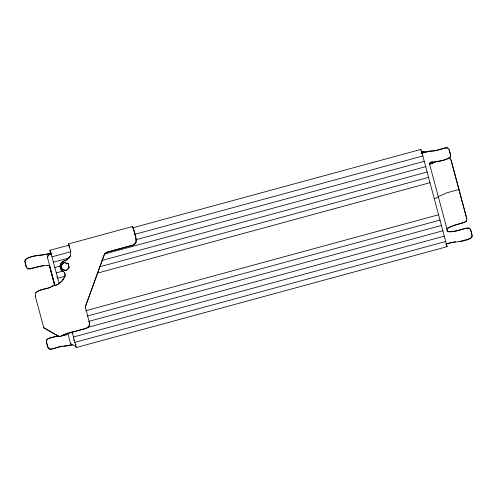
<?xml version="1.0" encoding="UTF-8"?>
<svg xmlns="http://www.w3.org/2000/svg" width="497" height="497" viewBox="0 0 497 497"><rect width="100%" height="100%" fill="white"/><g stroke="black" fill="none" stroke-linecap="round" stroke-linejoin="round"><path stroke-width="0.75" d="M89.398 322.851L89.392 324.908L88.553 326.79L86.242 328.293L66.356 333.704L60.311 336.357L58.832 336.407L43.736 327.691M70.717 250.991L70.394 256.067L67.145 259.856L63.423 261.273L60.926 263.404L60.05 266.554L61.081 269.647L63.684 271.623M458.986 189.512L446.492 192.923L441.392 195.414L438.155 196.433M450.425 155.716L450.245 157.127C446.126 159.991 440.646 161.04 435.633 161.544M47.625 257.893L47.936 255.806L49.594 254.489L51.775 253.899M35.318 296.144L35.747 292.696C40.282 288.285 47.538 289.658 52.57 285.924C58.472 285.284 63.1 280.967 65.064 275.487L64.747 273.182M67.486 333.232L66.697 334.593L63.113 335.084M67.555 333.357L66.766 334.717L62.1 335.4M446.797 229.49L447.586 228.129L452.45 225.874M85.714 305.872L104.221 254.986L105.439 253.265L107.259 252.196L133.196 245.139L135.855 243.033C136.849 237.485 134.563 231.677 132.413 226.557L68.456 243.952L68.89 245.853M429.967 162.736L429.445 163.643L447.555 231.099L449.182 231.801C456.19 232.211 462.639 228.166 469.429 228.253L470.721 229.925L472.15 235.267L471.877 237.38C464.316 242.859 454.463 240.921 446.101 244.108M429.514 163.768L430.57 162.333C437.273 161.643 444.697 161.04 450.4 157.22L450.673 155.114L449.238 149.765L447.797 148L445.703 147.752L436.024 150.485L428.986 151.2L421.388 153.225M70.326 255.943L67.076 259.738L63.355 261.149L60.858 263.286L59.982 266.435L61.013 269.529L63.616 271.499L64.815 273.307L65.132 275.605C63.169 281.085 58.54 285.408 52.639 286.042C47.606 289.782 40.35 288.409 35.815 292.814M68.157 263.721L64.125 262.671L61.168 265.628L62.243 269.635L66.275 270.691L69.232 267.734L68.014 263.478L63.983 262.422L61.032 265.379L62.243 269.635M62.777 269.567L66.132 270.443L69.089 267.485L68.014 263.478M447.008 228.788C452.935 225.004 460.458 224.24 466.559 221.14L466.857 218.904L451.108 160.121L449.816 158.437L448.406 158.251M466.577 220.997L464.881 222.283L453.134 225.514M435.266 161.749L431.837 163.544L429.576 163.861M436.919 161.196L430.47 164.122L429.644 163.985L429.041 163.227M39.344 266.262L29.665 268.995L27.583 268.715M57.963 335.73L48.277 338.463L46.631 339.793L46.327 341.886L47.762 347.235L49.066 348.869L51.141 349.149L61.995 346.136M58.112 335.829L48.433 338.563L46.786 339.892L46.482 341.986L47.911 347.328L49.215 348.969L51.297 349.248L60.976 346.515L67.163 345.937L72.562 344.607M461.11 241.12L470.044 238.597L471.721 237.28L471.995 235.174L470.566 229.825L469.28 228.16L467.18 227.912L456.451 230.863L448.847 231.757L447.486 230.981M50.831 253.948L49.893 250.326L69.375 245.027M132.308 227.912L420.748 149.454L421.686 151.666L447.101 246.667L76.252 347.54L75.314 345.328M51.079 252.843C42.674 256.092 32.734 254.091 25.154 259.639L24.85 261.733L26.279 267.075L27.739 268.809C34.728 268.455 41.779 265.118 48.979 265.386M421.611 152.063L423.059 151.666L425.171 151.933M51.148 252.967C42.792 256.409 32.858 254.222 25.31 259.732L25.005 261.826L26.434 267.175M421.68 152.181L423.127 151.784L425.239 152.051M51.707 253.774L49.526 254.371L47.867 255.688L47.557 257.775L55.061 285.645M421.76 153.262L428.942 151.38L435.005 150.864L445.859 147.851L447.952 148.1M59.205 283.799L51.992 256.843L70.723 251.749M134.407 234.429L422.848 155.971M53.427 262.186L69.158 257.906M135.836 239.771L424.276 161.314M54.856 267.529L60.1 266.106M104.302 254.079L425.712 166.657M56.291 272.878L63.032 271.039M101.991 260.447L427.14 172.005M57.72 278.221L65.213 276.183M99.673 266.808L428.576 177.348M97.362 273.17L430.004 182.691M434.229 198.601L438.466 197.315M85.726 310.737L438.596 214.754M87.155 316.08L440.031 220.096M88.59 321.422L441.46 225.439M87.025 327.579L442.895 230.782M76.252 347.54L73.469 337.003L444.324 236.131M74.904 342.346L445.753 241.474M71.761 344.682L68.263 345.608M445.728 244.07L452.245 242.294M76.116 344.744L73.941 345.334L71.848 345.042L70.537 343.396L67.722 332.891M46.786 265.454L48.911 265.261L49.514 266.019L54.726 285.471M430.769 162.14L432.701 161.755M459.315 241.548L460.365 241.331M40.518 265.976L43.736 265.665M453.326 242.045L455.643 241.809M63.691 345.931L67.499 345.663M447.685 158.301L449.797 158.58L451.09 160.264L466.845 219.047M70.468 343.272L71.779 344.918M446.523 245.642L447.101 246.667M68.456 243.952L69.81 247.475M49.893 250.326L51.992 256.843M133.351 228.769L136.284 239.579L135.787 242.915L133.128 245.021L107.19 252.078L105.37 253.147L104.153 254.868L85.646 305.754L85.596 308.531M57.056 277.196L56.913 276.661M73.469 337.003L72.04 331.654M449.089 149.672L450.518 155.014M446.996 230.229L447.393 231.708M70.785 251.115L68.785 245.282M71.742 332.008L72.115 333.381M73.73 339.414L74.096 340.787M49.445 265.901L54.658 285.353M35.25 296.019L43.804 327.809L58.901 336.525L61.516 336.134L66.424 333.822L86.31 328.411L88.621 326.908L89.46 325.026L89.466 322.969L85.403 307.078M420.965 150.405L420.748 149.454M132.413 226.557L132.482 227.017"/></g></svg>
